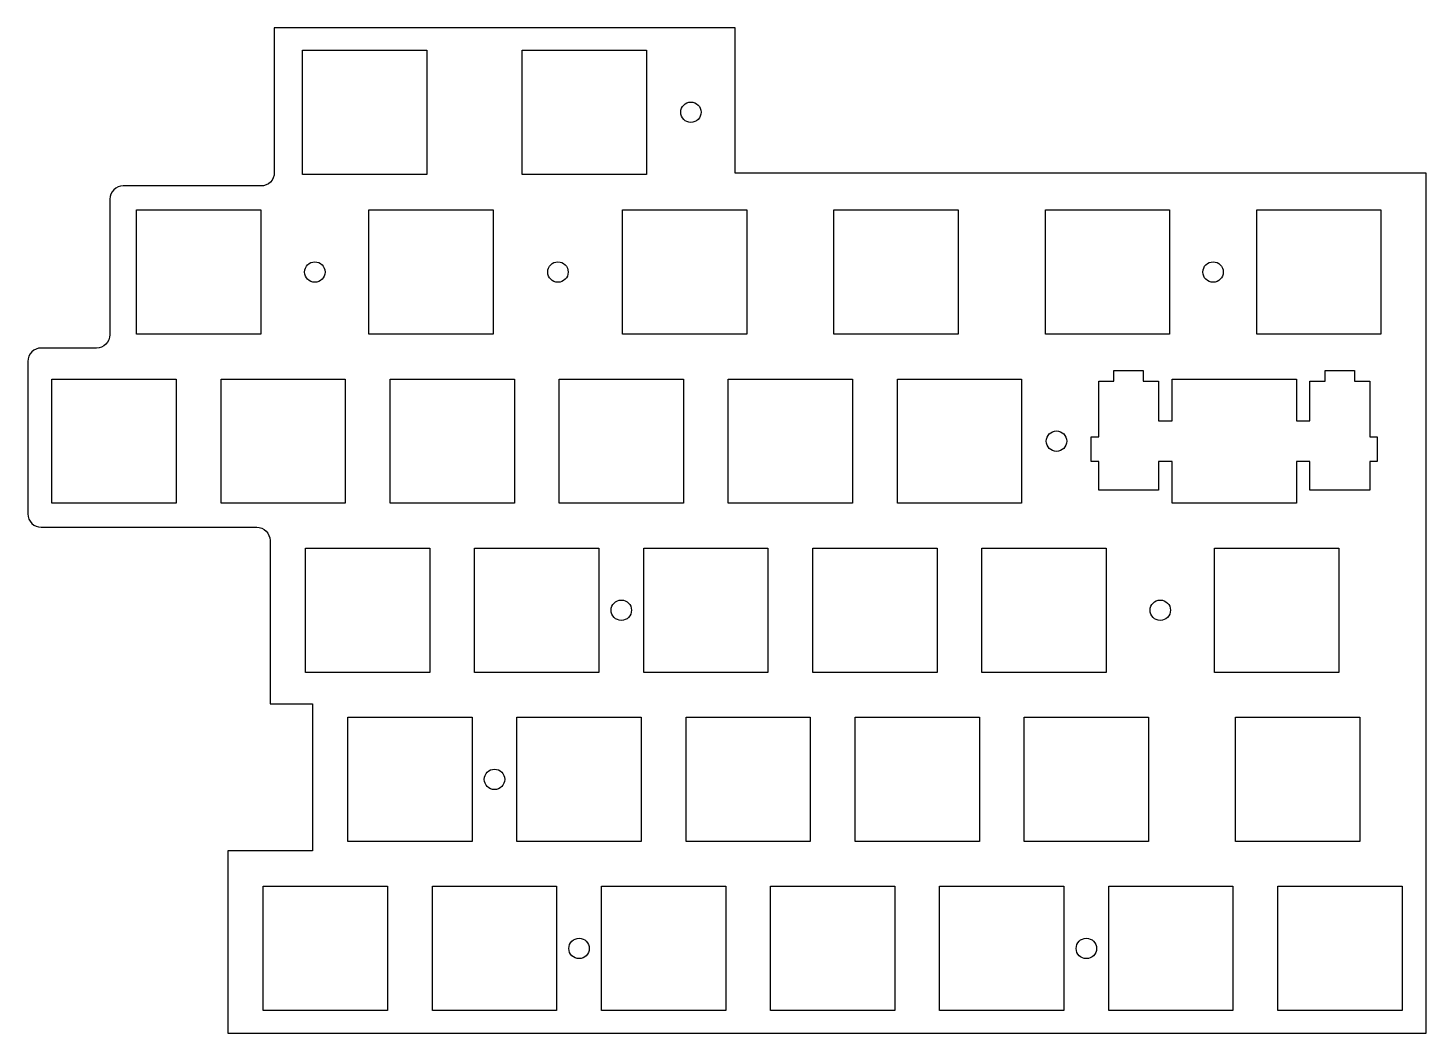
# Model space of a CAD drawing. Header units: millimetres. Extents: x -157 to 0, y -115 to -1.
import ezdxf

# ---------------------------------------------------------------- set-up
doc = ezdxf.new("R2010")
doc.units = ezdxf.units.MM
doc.layers.get('0').update_dxf_attribs({"linetype": 'CONTINUOUS'})

msp = doc.modelspace()

# ---------------------------------------------------------------- linework, layer by layer
msp.add_lwpolyline([(-130.16, -59.08), (-130.16, -77.46), (-125.39, -77.46), (-125.39, -94.03), (-134.92, -94.03), (-134.92, -114.56), (0.08, -114.56), (0.08, -17.71), (-77.74, -17.71), (-77.74, -1.33), (-129.68, -1.33), (-129.68, -17.63, -0.414214), (-131.18, -19.13), (-146.71, -19.13, 0.414214), (-148.21, -20.63), (-148.21, -35.89, -0.414214), (-149.71, -37.39), (-155.93, -37.39, 0.414214), (-157.43, -38.89), (-157.43, -56.08, 0.414214), (-155.93, -57.58), (-131.66, -57.58, -0.414214)], format="xyb", close=True)
for points in [[(-126.49, -3.83), (-112.49, -3.83), (-112.49, -17.83), (-126.49, -17.83)], [(-101.74, -3.83), (-87.74, -3.83), (-87.74, -17.83), (-101.74, -17.83)], [(-145.21, -21.83), (-131.21, -21.83), (-131.21, -35.83), (-145.21, -35.83)], [(-119.01, -21.83), (-105.01, -21.83), (-105.01, -35.83), (-119.01, -35.83)], [(-90.44, -21.83), (-76.44, -21.83), (-76.44, -35.83), (-90.44, -35.83)], [(-66.63, -21.83), (-52.63, -21.83), (-52.63, -35.83), (-66.63, -35.83)], [(-42.81, -21.83), (-28.81, -21.83), (-28.81, -35.83), (-42.81, -35.83)], [(-19, -21.83), (-5, -21.83), (-5, -35.83), (-19, -35.83)], [(-154.73, -54.88), (-154.73, -40.88), (-140.73, -40.88), (-140.73, -54.88)], [(-135.68, -40.88), (-121.68, -40.88), (-121.68, -54.88), (-135.68, -54.88)], [(-116.63, -40.88), (-102.63, -40.88), (-102.63, -54.88), (-116.63, -54.88)], [(-97.58, -40.88), (-83.58, -40.88), (-83.58, -54.88), (-97.58, -54.88)], [(-78.53, -40.88), (-64.53, -40.88), (-64.53, -54.88), (-78.53, -54.88)], [(-59.48, -40.88), (-45.48, -40.88), (-45.48, -54.88), (-59.48, -54.88)], [(-14.53, -54.88), (-28.53, -54.88), (-28.53, -50.18), (-30.05, -50.18), (-30.05, -53.41), (-36.8, -53.41), (-36.8, -50.18), (-37.63, -50.18), (-37.63, -47.38), (-36.8, -47.38), (-36.8, -41.11), (-35.08, -41.11), (-35.08, -39.91), (-31.77, -39.91), (-31.77, -41.11), (-30.05, -41.11), (-30.05, -45.58), (-28.53, -45.58), (-28.53, -40.88), (-14.53, -40.88), (-14.53, -45.58), (-13, -45.58), (-13, -41.11), (-11.28, -41.11), (-11.28, -39.91), (-7.98, -39.91), (-7.98, -41.11), (-6.25, -41.11), (-6.25, -47.38), (-5.43, -47.38), (-5.43, -50.18), (-6.25, -50.18), (-6.25, -53.41), (-13, -53.41), (-13, -50.18), (-14.53, -50.18)], [(-126.16, -59.93), (-112.16, -59.93), (-112.16, -73.93), (-126.16, -73.93)], [(-107.11, -59.93), (-93.11, -59.93), (-93.11, -73.93), (-107.11, -73.93)], [(-88.06, -59.93), (-74.06, -59.93), (-74.06, -73.93), (-88.06, -73.93)], [(-69.01, -59.93), (-55.01, -59.93), (-55.01, -73.93), (-69.01, -73.93)], [(-49.96, -59.93), (-35.96, -59.93), (-35.96, -73.93), (-49.96, -73.93)], [(-23.76, -59.93), (-9.76, -59.93), (-9.76, -73.93), (-23.76, -73.93)], [(-121.39, -78.98), (-107.39, -78.98), (-107.39, -92.98), (-121.39, -92.98)], [(-102.34, -78.98), (-88.34, -78.98), (-88.34, -92.98), (-102.34, -92.98)], [(-83.29, -78.98), (-69.29, -78.98), (-69.29, -92.98), (-83.29, -92.98)], [(-64.24, -78.98), (-50.24, -78.98), (-50.24, -92.98), (-64.24, -92.98)], [(-45.19, -78.98), (-31.19, -78.98), (-31.19, -92.98), (-45.19, -92.98)], [(-21.38, -78.98), (-7.38, -78.98), (-7.38, -92.98), (-21.38, -92.98)], [(-130.92, -98.03), (-116.92, -98.03), (-116.92, -112.03), (-130.92, -112.03)], [(-111.87, -98.03), (-97.87, -98.03), (-97.87, -112.03), (-111.87, -112.03)], [(-92.82, -98.03), (-78.82, -98.03), (-78.82, -112.03), (-92.82, -112.03)], [(-73.77, -98.03), (-59.77, -98.03), (-59.77, -112.03), (-73.77, -112.03)], [(-54.72, -98.03), (-40.72, -98.03), (-40.72, -112.03), (-54.72, -112.03)], [(-35.67, -98.03), (-21.67, -98.03), (-21.67, -112.03), (-35.67, -112.03)], [(-16.62, -98.03), (-2.62, -98.03), (-2.62, -112.03), (-16.62, -112.03)]]:
    msp.add_lwpolyline(points, close=True)
for centre in [(-82.74, -10.83), (-125.11, -28.83), (-97.72, -28.83), (-23.91, -28.83), (-41.55, -47.88), (-90.58, -66.93), (-29.86, -66.93), (-104.87, -85.98), (-95.34, -105.03), (-38.19, -105.03)]:
    msp.add_circle(centre, 1.15)

doc.saveas('drawing.dxf')
